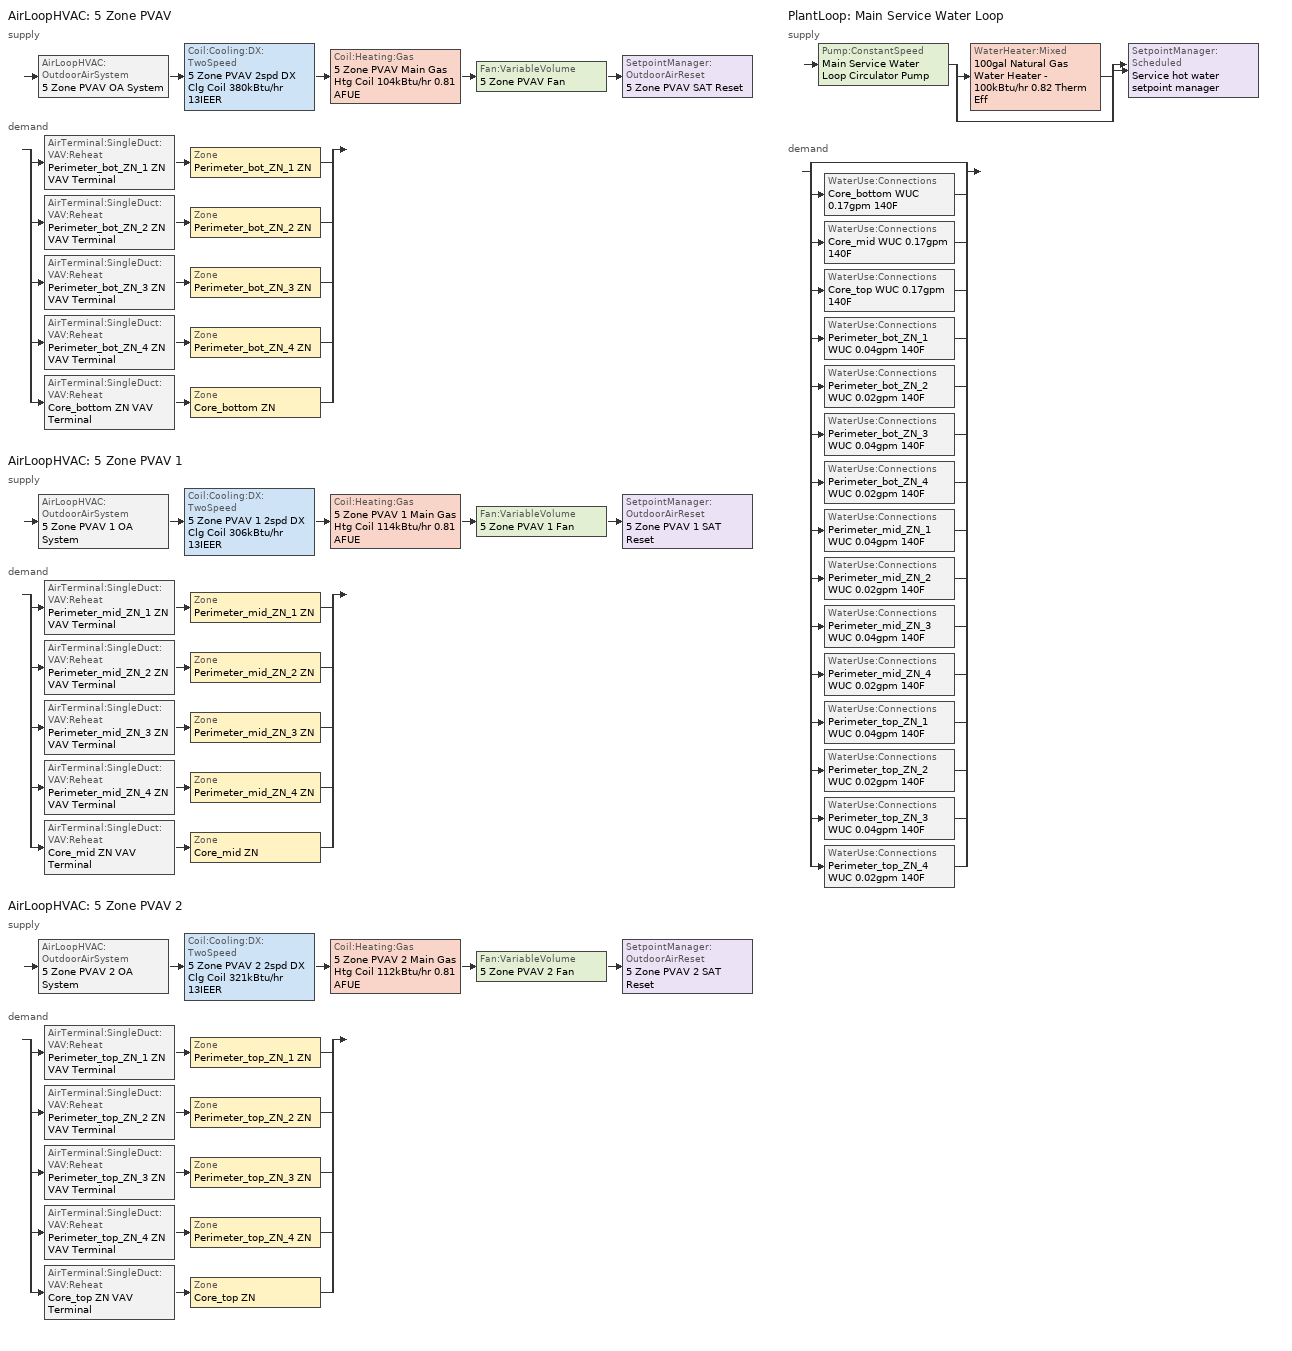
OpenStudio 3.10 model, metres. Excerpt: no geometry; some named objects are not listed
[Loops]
AirLoopHVAC '5 Zone PVAV'
 supply: AirLoopHVAC:OutdoorAirSystem '5 Zone PVAV OA System' > Coil:Cooling:DX:TwoSpeed '5 Zone PVAV 2spd DX Clg Coil 380kBtu/hr 13IEER' > Coil:Heating:Gas '5 Zone PVAV Main Gas Htg Coil 104kBtu/hr 0.81 AFUE' > Fan:VariableVolume '5 Zone PVAV Fan' > SetpointManager:OutdoorAirReset '5 Zone PVAV SAT Reset'
 demand: split
  | AirTerminal:SingleDuct:VAV:Reheat 'Perimeter_bot_ZN_1 ZN VAV Terminal' > Zone 'Perimeter_bot_ZN_1 ZN'
  | AirTerminal:SingleDuct:VAV:Reheat 'Perimeter_bot_ZN_2 ZN VAV Terminal' > Zone 'Perimeter_bot_ZN_2 ZN'
  | AirTerminal:SingleDuct:VAV:Reheat 'Perimeter_bot_ZN_3 ZN VAV Terminal' > Zone 'Perimeter_bot_ZN_3 ZN'
  | AirTerminal:SingleDuct:VAV:Reheat 'Perimeter_bot_ZN_4 ZN VAV Terminal' > Zone 'Perimeter_bot_ZN_4 ZN'
  | AirTerminal:SingleDuct:VAV:Reheat 'Core_bottom ZN VAV Terminal' > Zone 'Core_bottom ZN'
AirLoopHVAC '5 Zone PVAV 1'
 supply: AirLoopHVAC:OutdoorAirSystem '5 Zone PVAV 1 OA System' > Coil:Cooling:DX:TwoSpeed '5 Zone PVAV 1 2spd DX Clg Coil 306kBtu/hr 13IEER' > Coil:Heating:Gas '5 Zone PVAV 1 Main Gas Htg Coil 114kBtu/hr 0.81 AFUE' > Fan:VariableVolume '5 Zone PVAV 1 Fan' > SetpointManager:OutdoorAirReset '5 Zone PVAV 1 SAT Reset'
 demand: split
  | AirTerminal:SingleDuct:VAV:Reheat 'Perimeter_mid_ZN_1 ZN VAV Terminal' > Zone 'Perimeter_mid_ZN_1 ZN'
  | AirTerminal:SingleDuct:VAV:Reheat 'Perimeter_mid_ZN_2 ZN VAV Terminal' > Zone 'Perimeter_mid_ZN_2 ZN'
  | AirTerminal:SingleDuct:VAV:Reheat 'Perimeter_mid_ZN_3 ZN VAV Terminal' > Zone 'Perimeter_mid_ZN_3 ZN'
  | AirTerminal:SingleDuct:VAV:Reheat 'Perimeter_mid_ZN_4 ZN VAV Terminal' > Zone 'Perimeter_mid_ZN_4 ZN'
  | AirTerminal:SingleDuct:VAV:Reheat 'Core_mid ZN VAV Terminal' > Zone 'Core_mid ZN'
AirLoopHVAC '5 Zone PVAV 2'
 supply: AirLoopHVAC:OutdoorAirSystem '5 Zone PVAV 2 OA System' > Coil:Cooling:DX:TwoSpeed '5 Zone PVAV 2 2spd DX Clg Coil 321kBtu/hr 13IEER' > Coil:Heating:Gas '5 Zone PVAV 2 Main Gas Htg Coil 112kBtu/hr 0.81 AFUE' > Fan:VariableVolume '5 Zone PVAV 2 Fan' > SetpointManager:OutdoorAirReset '5 Zone PVAV 2 SAT Reset'
 demand: split
  | AirTerminal:SingleDuct:VAV:Reheat 'Perimeter_top_ZN_1 ZN VAV Terminal' > Zone 'Perimeter_top_ZN_1 ZN'
  | AirTerminal:SingleDuct:VAV:Reheat 'Perimeter_top_ZN_2 ZN VAV Terminal' > Zone 'Perimeter_top_ZN_2 ZN'
  | AirTerminal:SingleDuct:VAV:Reheat 'Perimeter_top_ZN_3 ZN VAV Terminal' > Zone 'Perimeter_top_ZN_3 ZN'
  | AirTerminal:SingleDuct:VAV:Reheat 'Perimeter_top_ZN_4 ZN VAV Terminal' > Zone 'Perimeter_top_ZN_4 ZN'
  | AirTerminal:SingleDuct:VAV:Reheat 'Core_top ZN VAV Terminal' > Zone 'Core_top ZN'
PlantLoop 'Main Service Water Loop'
 supply: Pump:ConstantSpeed 'Main Service Water Loop Circulator Pump' > split
  | WaterHeater:Mixed '100gal Natural Gas Water Heater - 100kBtu/hr 0.82 Therm Eff'
  | bypass
  join > SetpointManager:Scheduled 'Service hot water setpoint manager'
 demand: split
  | bypass
  | WaterUse:Connections 'Core_bottom WUC 0.17gpm 140F'
  | WaterUse:Connections 'Core_mid WUC 0.17gpm 140F'
  | WaterUse:Connections 'Core_top WUC 0.17gpm 140F'
  | WaterUse:Connections 'Perimeter_bot_ZN_1 WUC 0.04gpm 140F'
  | WaterUse:Connections 'Perimeter_bot_ZN_2 WUC 0.02gpm 140F'
  | WaterUse:Connections 'Perimeter_bot_ZN_3 WUC 0.04gpm 140F'
  | WaterUse:Connections 'Perimeter_bot_ZN_4 WUC 0.02gpm 140F'
  | WaterUse:Connections 'Perimeter_mid_ZN_1 WUC 0.04gpm 140F'
  | WaterUse:Connections 'Perimeter_mid_ZN_2 WUC 0.02gpm 140F'
  | WaterUse:Connections 'Perimeter_mid_ZN_3 WUC 0.04gpm 140F'
  | WaterUse:Connections 'Perimeter_mid_ZN_4 WUC 0.02gpm 140F'
  | WaterUse:Connections 'Perimeter_top_ZN_1 WUC 0.04gpm 140F'
  | WaterUse:Connections 'Perimeter_top_ZN_2 WUC 0.02gpm 140F'
  | WaterUse:Connections 'Perimeter_top_ZN_3 WUC 0.04gpm 140F'
  | WaterUse:Connections 'Perimeter_top_ZN_4 WUC 0.02gpm 140F'
[Sizing:Zone] Zone Cooling Design Supply Air Temperature Input Method=SupplyAirTemperature; Zone Cooling Design Supply Air Temperature Difference {deltaC}=11.11; Zone Heating Design Supply Air Temperature Input Method=SupplyAirTemperature; Zone Heating Design Supply Air Temperature Difference {deltaC}=11.11; Zone Cooling Design Supply Air Humidity Ratio {kg-H2O/kg-air}=0.0085; Zone Heating Design Supply Air Humidity Ratio {kg-H2O/kg-air}=0.008; Cooling Design Air Flow Method=DesignDay; Heating Design Air Flow Method=DesignDay; Account for Dedicated Outdoor Air System=No; Dedicated Outdoor Air System Control Strategy=NeutralSupplyAir; Dedicated Outdoor Air Low Setpoint Temperature for Design {C}=autosize; Dedicated Outdoor Air High Setpoint Temperature for Design {C}=autosize; Zone Load Sizing Method=Sensible Load Only No Latent Load; Zone Latent Cooling Design Supply Air Humidity Ratio Input Method=HumidityRatioDifference; Zone Cooling Design Supply Air Humidity Ratio Difference {kgWater/kgDryAir}=0.005; Zone Latent Heating Design Supply Air Humidity Ratio Input Method=HumidityRatioDifference; Zone Humidification Design Supply Air Humidity Ratio Difference {kgWater/kgDryAir}=0.005; Sizing Option=Coincident
Name | Zone Cooling Design Supply Air Temperature {C} | Zone Heating Design Supply Air Temperature {C} | Heating Maximum Air Flow Fraction | Design Minimum Zone Ventilation Efficiency
Core_bottom ZN; Core_mid ZN; Core_top ZN; Perimeter_bot_ZN_1 ZN; Perimeter_bot_ZN_2 ZN; Perimeter_bot_ZN_3 ZN; Perimeter_bot_ZN_4 ZN; Perimeter_mid_ZN_1 ZN; Perimeter_mid_ZN_2 ZN; Perimeter_mid_ZN_3 ZN; Perimeter_mid_ZN_4 ZN; Perimeter_top_ZN_1 ZN; Perimeter_top_ZN_2 ZN; Perimeter_top_ZN_3 ZN; Perimeter_top_ZN_4 ZN | 12.7778 | 50 | 1 | 0.6
FirstFloor_Plenum ZN; MidFloor_Plenum ZN; TopFloor_Plenum ZN | 14 | 40
[Zone equipment]
Core_bottom ZN: Core_bottom ZN VAV Terminal
Core_mid ZN: Core_mid ZN VAV Terminal
Core_top ZN: Core_top ZN VAV Terminal
Perimeter_bot_ZN_1 ZN: Perimeter_bot_ZN_1 ZN VAV Terminal
Perimeter_bot_ZN_2 ZN: Perimeter_bot_ZN_2 ZN VAV Terminal
Perimeter_bot_ZN_3 ZN: Perimeter_bot_ZN_3 ZN VAV Terminal
Perimeter_bot_ZN_4 ZN: Perimeter_bot_ZN_4 ZN VAV Terminal
Perimeter_mid_ZN_1 ZN: Perimeter_mid_ZN_1 ZN VAV Terminal
Perimeter_mid_ZN_2 ZN: Perimeter_mid_ZN_2 ZN VAV Terminal
Perimeter_mid_ZN_3 ZN: Perimeter_mid_ZN_3 ZN VAV Terminal
Perimeter_mid_ZN_4 ZN: Perimeter_mid_ZN_4 ZN VAV Terminal
Perimeter_top_ZN_1 ZN: Perimeter_top_ZN_1 ZN VAV Terminal
Perimeter_top_ZN_2 ZN: Perimeter_top_ZN_2 ZN VAV Terminal
Perimeter_top_ZN_3 ZN: Perimeter_top_ZN_3 ZN VAV Terminal
Perimeter_top_ZN_4 ZN: Perimeter_top_ZN_4 ZN VAV Terminal
[AirLoopHVAC] Availability Schedule=OfficeMedium HVACOperationSchd; Design Supply Air Flow Rate {m3/s}=autosize; Design Return Air Flow Fraction of Supply Air Flow=1
5 Zone PVAV; 5 Zone PVAV 1; 5 Zone PVAV 2
[Sizing:System] Type of Load to Size On=Sensible; Design Outdoor Air Flow Rate {m3/s}=0.956137; Central Heating Maximum System Air Flow Ratio=0.3; Preheat Design Temperature {C}=7.22222; Preheat Design Humidity Ratio {kg-H2O/kg-Air}=0.008; Precool Design Temperature {C}=12.7778; Precool Design Humidity Ratio {kg-H2O/kg-Air}=0.008; Central Cooling Design Supply Air Temperature {C}=12.7778; Central Heating Design Supply Air Temperature {C}=12.7778; Sizing Option=Coincident; 100% Outdoor Air in Cooling=No; 100% Outdoor Air in Heating=No; Central Cooling Design Supply Air Humidity Ratio {kg-H2O/kg-Air}=0.0085; Central Heating Design Supply Air Humidity Ratio {kg-H2O/kg-Air}=0.008; Cooling Design Air Flow Method=DesignDay; Heating Design Air Flow Method=DesignDay; System Outdoor Air Method=ZoneSum; Zone Maximum Outdoor Air Fraction=1; Cooling Supply Air Flow Rate Per Floor Area {m3/s-m2}=0.00996765; Cooling Fraction of Autosized Cooling Supply Air Flow Rate=1; Cooling Supply Air Flow Rate Per Unit Cooling Capacity {m3/s-W}=3.94755e-05; Heating Supply Air Flow Rate Per Floor Area {m3/s-m2}=0.00996765; Heating Fraction of Autosized Heating Supply Air Flow Rate=1; Heating Fraction of Autosized Cooling Supply Air Flow Rate=1; Heating Supply Air Flow Rate Per Unit Heating Capacity {m3/s-W}=3.15882e-05; Cooling Design Capacity Method=CoolingDesignCapacity; Cooling Design Capacity {W}=autosize; Cooling Design Capacity Per Floor Area {W/m2}=234.7; Fraction of Autosized Cooling Design Capacity=1; Heating Design Capacity Method=HeatingDesignCapacity; Heating Design Capacity {W}=autosize; Heating Design Capacity Per Floor Area {W/m2}=157; Fraction of Autosized Heating Design Capacity=1; Central Cooling Capacity Control Method=OnOff; Occupant Diversity=autosize
5 Zone PVAV; 5 Zone PVAV 1; 5 Zone PVAV 2
[Fan:VariableVolume] Availability Schedule=Always On Discrete; Pressure Rise {Pa}=1389.92; Maximum Flow Rate {m3/s}=Autosize; Fan Power Minimum Flow Rate Input Method=Fraction; Fan Power Minimum Flow Fraction=0.25; Fan Power Minimum Air Flow Rate {m3/s}=0; Motor In Airstream Fraction=1; Fan Power Coefficient 1=0.04076; Fan Power Coefficient 2=0.0881; Fan Power Coefficient 3=-0.0729; Fan Power Coefficient 4=0.9437; Fan Power Coefficient 5=0
Name | Fan Total Efficiency | Motor Efficiency
5 Zone PVAV Fan | 0.6045 | 0.93
5 Zone PVAV 1 Fan; 5 Zone PVAV 2 Fan | 0.6006 | 0.924
[Coil:Heating:Gas] Availability Schedule=Always On Discrete; Gas Burner Efficiency=0.81; Nominal Capacity {W}=AutoSize; On Cycle Parasitic Electric Load {W}=0; Off Cycle Parasitic Gas Load {W}=0
5 Zone PVAV Main Gas Htg Coil 104kBtu/hr 0.81 AFUE; 5 Zone PVAV 1 Main Gas Htg Coil 114kBtu/hr 0.81 AFUE; 5 Zone PVAV 2 Main Gas Htg Coil 112kBtu/hr 0.81 AFUE
[Coil:Cooling:DX:TwoSpeed] Availability Schedule=Always On Discrete; Rated High Speed Total Cooling Capacity {W}=Autosize; Rated High Speed Sensible Heat Ratio=Autosize; Rated High Speed COP {W/W}=3.59497; Rated High Speed Air Flow Rate {m3/s}=Autosize; Rated High Speed Evaporator Fan Power Per Volume Flow Rate 2017 {W/(m3/s)}=773.3; Rated High Speed Evaporator Fan Power Per Volume Flow Rate 2023 {W/(m3/s)}=934.4; Unit Internal Static Air Pressure {Pa}=773.3; Total Cooling Capacity Function of Temperature Curve=CoilClgDXQRatio_fTwbToadbSI; Total Cooling Capacity Function of Flow Fraction Curve=CoilClgDXSnglQRatio_fCFMRatio; Energy Input Ratio Function of Temperature Curve=CoilClgDXEIRRatio_fTwbToadbSI; Energy Input Ratio Function of Flow Fraction Curve=CoilClgDXSnglEIRRatio_fCFMRatio; Part Load Fraction Correlation Curve=CoilClgDXEIRRatio_fQFrac; Rated Low Speed Total Cooling Capacity {W}=Autosize; Rated Low Speed Sensible Heat Ratio=0.69; Rated Low Speed COP {W/W}=3.59497; Rated Low Speed Air Flow Rate {m3/s}=Autosize; Rated Low Speed Evaporator Fan Power Per Volume Flow Rate 2017 {W/(m3/s)}=773.3; Rated Low Speed Evaporator Fan Power Per Volume Flow Rate 2023 {W/(m3/s)}=934.4; Low Speed Total Cooling Capacity Function of Temperature Curve=CoilClgDXQRatio_fTwbToadbSI; Low Speed Energy Input Ratio Function of Temperature Curve=CoilClgDXEIRRatio_fTwbToadbSI; Condenser Type=AirCooled; Minimum Outdoor Dry-Bulb Temperature for Compressor Operation {C}=-25; High Speed Evaporative Condenser Effectiveness=0.9; High Speed Evaporative Condenser Air Flow Rate {m3/s}=Autosize; High Speed Evaporative Condenser Pump Rated Power Consumption {W}=Autosize; Low Speed Evaporative Condenser Effectiveness=0.9; Low Speed Evaporative Condenser Air Flow Rate {m3/s}=Autosize; Low Speed Evaporative Condenser Pump Rated Power Consumption {W}=Autosize; Basin Heater Capacity {W/K}=0; Basin Heater Setpoint Temperature {C}=2
5 Zone PVAV 2spd DX Clg Coil 380kBtu/hr 13IEER; 5 Zone PVAV 1 2spd DX Clg Coil 306kBtu/hr 13IEER; 5 Zone PVAV 2 2spd DX Clg Coil 321kBtu/hr 13IEER
[Controller:OutdoorAir] Minimum Outdoor Air Flow Rate {m3/s}=0; Maximum Outdoor Air Flow Rate {m3/s}=Autosize; Economizer Control Type=DifferentialEnthalpy; Economizer Control Action Type=ModulateFlow; Lockout Type=LockoutWithHeating; Minimum Limit Type=FixedMinimum; Minimum Outdoor Air Schedule=OfficeMedium MinOA_MotorizedDamper_Sched; High Humidity Control=No; High Humidity Outdoor Air Flow Ratio=1; Control High Indoor Humidity Based on Outdoor Humidity Ratio=Yes; Heat Recovery Bypass Control Type=BypassWhenWithinEconomizerLimits; Economizer Operation Staging=InterlockedWithMechanicalCooling
Name | Maximum Fraction of Outdoor Air Schedule | Controller Mechanical Ventilation
5 Zone PVAV OA Controller | 5 Zone PVAV_MAX_OA_FRAC | 5 Zone PVAV Mechanical Ventilation Controller
5 Zone PVAV 1 OA Controller | 5 Zone PVAV 1_MAX_OA_FRAC | 5 Zone PVAV 1 Mechanical Ventilation Controller
5 Zone PVAV 2 OA Controller | 5 Zone PVAV 2_MAX_OA_FRAC | 5 Zone PVAV 2 Mechanical Ventilation Controller
[Controller:MechanicalVentilation] Availability Schedule=Always On Discrete; System Outdoor Air Method=Standard62.1VentilationRateProcedureWithLimit
5 Zone PVAV Mechanical Ventilation Controller; 5 Zone PVAV 1 Mechanical Ventilation Controller; 5 Zone PVAV 2 Mechanical Ventilation Controller
[AirLoopHVAC:OutdoorAirSystem]
Name | Controller
5 Zone PVAV OA System | 5 Zone PVAV OA Controller
5 Zone PVAV 1 OA System | 5 Zone PVAV 1 OA Controller
5 Zone PVAV 2 OA System | 5 Zone PVAV 2 OA Controller
[AvailabilityManager:NightCycle] Applicability Schedule=Always On Discrete; Control Type=CycleOnAny; Thermostat Tolerance {deltaC}=1; Cycling Run Time {s}=1800
Availability Manager Night Cycle 1; Availability Manager Night Cycle 2; Availability Manager Night Cycle 3
[Coil:Heating:Electric] Availability Schedule=Always On Discrete; Efficiency=1
Perimeter_bot_ZN_1 ZN Electric Reheat Coil; Perimeter_bot_ZN_2 ZN Electric Reheat Coil; Perimeter_bot_ZN_3 ZN Electric Reheat Coil; Perimeter_bot_ZN_4 ZN Electric Reheat Coil; Core_bottom ZN Electric Reheat Coil; Perimeter_mid_ZN_1 ZN Electric Reheat Coil; Perimeter_mid_ZN_2 ZN Electric Reheat Coil; Perimeter_mid_ZN_3 ZN Electric Reheat Coil; Perimeter_mid_ZN_4 ZN Electric Reheat Coil; Core_mid ZN Electric Reheat Coil; Perimeter_top_ZN_1 ZN Electric Reheat Coil; Perimeter_top_ZN_2 ZN Electric Reheat Coil; Perimeter_top_ZN_3 ZN Electric Reheat Coil; Perimeter_top_ZN_4 ZN Electric Reheat Coil; Core_top ZN Electric Reheat Coil
[AirTerminal:SingleDuct:VAV:Reheat] Availability Schedule=Always On Discrete; Maximum Air Flow Rate {m3/s}=AutoSize; Zone Minimum Air Flow Input Method=Scheduled; Constant Minimum Air Flow Fraction=0; Fixed Minimum Air Flow Rate {m3/s}=0; Maximum Hot Water or Steam Flow Rate {m3/s}=AutoSize; Minimum Hot Water or Steam Flow Rate {m3/s}=0; Convergence Tolerance=0.001; Damper Heating Action=Normal; Maximum Flow per Zone Floor Area During Reheat {m3/s-m2}=AutoSize; Maximum Flow Fraction During Reheat=AutoSize; Maximum Reheat Air Temperature {C}=50; Control For Outdoor Air=No
Name | Minimum Air Flow Fraction Schedule | Reheat Coil
Perimeter_bot_ZN_1 ZN VAV Terminal | Perimeter_bot_ZN_1 ZN VAV Terminal - MDP - adjusted | Perimeter_bot_ZN_1 ZN Electric Reheat Coil
Perimeter_bot_ZN_2 ZN VAV Terminal | Perimeter_bot_ZN_2 ZN VAV Terminal - MDP - adjusted | Perimeter_bot_ZN_2 ZN Electric Reheat Coil
Perimeter_bot_ZN_3 ZN VAV Terminal | Perimeter_bot_ZN_3 ZN VAV Terminal - MDP - adjusted | Perimeter_bot_ZN_3 ZN Electric Reheat Coil
Perimeter_bot_ZN_4 ZN VAV Terminal | Perimeter_bot_ZN_4 ZN VAV Terminal - MDP - adjusted | Perimeter_bot_ZN_4 ZN Electric Reheat Coil
Core_bottom ZN VAV Terminal | Core_bottom ZN VAV Terminal - MDP - adjusted | Core_bottom ZN Electric Reheat Coil
Perimeter_mid_ZN_1 ZN VAV Terminal | Perimeter_mid_ZN_1 ZN VAV Terminal - MDP - adjusted | Perimeter_mid_ZN_1 ZN Electric Reheat Coil
Perimeter_mid_ZN_2 ZN VAV Terminal | Perimeter_mid_ZN_2 ZN VAV Terminal - MDP - adjusted | Perimeter_mid_ZN_2 ZN Electric Reheat Coil
Perimeter_mid_ZN_3 ZN VAV Terminal | Perimeter_mid_ZN_3 ZN VAV Terminal - MDP - adjusted | Perimeter_mid_ZN_3 ZN Electric Reheat Coil
Perimeter_mid_ZN_4 ZN VAV Terminal | Perimeter_mid_ZN_4 ZN VAV Terminal - MDP - adjusted | Perimeter_mid_ZN_4 ZN Electric Reheat Coil
Core_mid ZN VAV Terminal | Core_mid ZN VAV Terminal - MDP - adjusted | Core_mid ZN Electric Reheat Coil
Perimeter_top_ZN_1 ZN VAV Terminal | Perimeter_top_ZN_1 ZN VAV Terminal - MDP - adjusted | Perimeter_top_ZN_1 ZN Electric Reheat Coil
Perimeter_top_ZN_2 ZN VAV Terminal | Perimeter_top_ZN_2 ZN VAV Terminal - MDP - adjusted | Perimeter_top_ZN_2 ZN Electric Reheat Coil
Perimeter_top_ZN_3 ZN VAV Terminal | Perimeter_top_ZN_3 ZN VAV Terminal - MDP - adjusted | Perimeter_top_ZN_3 ZN Electric Reheat Coil
Perimeter_top_ZN_4 ZN VAV Terminal | Perimeter_top_ZN_4 ZN VAV Terminal - MDP - adjusted | Perimeter_top_ZN_4 ZN Electric Reheat Coil
Core_top ZN VAV Terminal | Core_top ZN VAV Terminal - MDP - adjusted | Core_top ZN Electric Reheat Coil
[AirLoopHVAC:ReturnPlenum]
Name | ThermalZone
Air Loop HVAC Return Plenum 1 | FirstFloor_Plenum ZN
Air Loop HVAC Return Plenum 2 | MidFloor_Plenum ZN
Air Loop HVAC Return Plenum 3 | TopFloor_Plenum ZN
[EnergyManagementSystem:Sensor]
Name | Output Variable or Output Meter | Output Variable or Output Meter Index Key
Facility_Int_LTG | InteriorLights:Electricity
Business_Sensor | Schedule Value | OfficeMedium_BUSINESS_SCH
OAT | Site Outdoor Air Drybulb Temperature | Environment
[EnergyManagementSystem:Program]
Transformer_Load_Prog: SET Wired_LTG = Facility_Int_LTG*0.0281
SET_ems_Core_bottom_Light_EMS_Program: SET ems_Core_bottom_LSr_IP=0.093*ems_Core_bottom_LSr/983.5365718200001; IF (Business_Sensor <= 0) && (ems_Core_bottom_LSr_IP >= 0.02); SET ems_Core_bottom_Light1_Actuator = 0.02*983.5365718200001/0.09290304; ELSE; SET ems_Core_bottom_Light1_Actuator = NULL; ENDIF
SET_ems_Core_mid_Light_EMS_Program: SET ems_Core_mid_LSr_IP=0.093*ems_Core_mid_LSr/983.5365718200001; IF (Business_Sensor <= 0) && (ems_Core_mid_LSr_IP >= 0.02); SET ems_Core_mid_Light1_Actuator = 0.02*983.5365718200001/0.09290304; ELSE; SET ems_Core_mid_Light1_Actuator = NULL; ENDIF
SET_ems_Core_top_Light_EMS_Program: SET ems_Core_top_LSr_IP=0.093*ems_Core_top_LSr/983.5365718200001; IF (Business_Sensor <= 0) && (ems_Core_top_LSr_IP >= 0.02); SET ems_Core_top_Light1_Actuator = 0.02*983.5365718200001/0.09290304; ELSE; SET ems_Core_top_Light1_Actuator = NULL; ENDIF
SET_ems_Perimeter_bot_ZN_1_Light_EMS_Program: SET ems_Perimeter_bot_ZN_1_LSr_IP=0.093*ems_Perimeter_bot_ZN_1_LSr/207.33814098; IF (Business_Sensor <= 0) && (ems_Perimeter_bot_ZN_1_LSr_IP >= 0.02); SET ems_Perimeter_bot_ZN_1_Light1_Actuator = 0.02*207.33814098/0.09290304; ELSE; SET ems_Perimeter_bot_ZN_1_Light1_Actuator = NULL; ENDIF
SET_ems_Perimeter_bot_ZN_2_Light_EMS_Program: SET ems_Perimeter_bot_ZN_2_LSr_IP=0.093*ems_Perimeter_bot_ZN_2_LSr/131.2621941000001; IF (Business_Sensor <= 0) && (ems_Perimeter_bot_ZN_2_LSr_IP >= 0.02); SET ems_Perimeter_bot_ZN_2_Light1_Actuator = 0.02*131.2621941000001/0.09290304; ELSE; SET ems_Perimeter_bot_ZN_2_Light1_Actuator = NULL; ENDIF
SET_ems_Perimeter_bot_ZN_3_Light_EMS_Program: SET ems_Perimeter_bot_ZN_3_LSr_IP=0.093*ems_Perimeter_bot_ZN_3_LSr/207.33814098; IF (Business_Sensor <= 0) && (ems_Perimeter_bot_ZN_3_LSr_IP >= 0.02); SET ems_Perimeter_bot_ZN_3_Light1_Actuator = 0.02*207.33814098/0.09290304; ELSE; SET ems_Perimeter_bot_ZN_3_Light1_Actuator = NULL; ENDIF
SET_ems_Perimeter_bot_ZN_4_Light_EMS_Program: SET ems_Perimeter_bot_ZN_4_LSr_IP=0.093*ems_Perimeter_bot_ZN_4_LSr/131.25358392; IF (Business_Sensor <= 0) && (ems_Perimeter_bot_ZN_4_LSr_IP >= 0.02); SET ems_Perimeter_bot_ZN_4_Light1_Actuator = 0.02*131.25358392/0.09290304; ELSE; SET ems_Perimeter_bot_ZN_4_Light1_Actuator = NULL; ENDIF
SET_ems_Perimeter_mid_ZN_1_Light_EMS_Program: SET ems_Perimeter_mid_ZN_1_LSr_IP=0.093*ems_Perimeter_mid_ZN_1_LSr/207.33814098; IF (Business_Sensor <= 0) && (ems_Perimeter_mid_ZN_1_LSr_IP >= 0.02); SET ems_Perimeter_mid_ZN_1_Light1_Actuator = 0.02*207.33814098/0.09290304; ELSE; SET ems_Perimeter_mid_ZN_1_Light1_Actuator = NULL; ENDIF
SET_ems_Perimeter_mid_ZN_2_Light_EMS_Program: SET ems_Perimeter_mid_ZN_2_LSr_IP=0.093*ems_Perimeter_mid_ZN_2_LSr/131.2621941000001; IF (Business_Sensor <= 0) && (ems_Perimeter_mid_ZN_2_LSr_IP >= 0.02); SET ems_Perimeter_mid_ZN_2_Light1_Actuator = 0.02*131.2621941000001/0.09290304; ELSE; SET ems_Perimeter_mid_ZN_2_Light1_Actuator = NULL; ENDIF
SET_ems_Perimeter_mid_ZN_3_Light_EMS_Program: SET ems_Perimeter_mid_ZN_3_LSr_IP=0.093*ems_Perimeter_mid_ZN_3_LSr/207.33814098; IF (Business_Sensor <= 0) && (ems_Perimeter_mid_ZN_3_LSr_IP >= 0.02); SET ems_Perimeter_mid_ZN_3_Light1_Actuator = 0.02*207.33814098/0.09290304; ELSE; SET ems_Perimeter_mid_ZN_3_Light1_Actuator = NULL; ENDIF
SET_ems_Perimeter_mid_ZN_4_Light_EMS_Program: SET ems_Perimeter_mid_ZN_4_LSr_IP=0.093*ems_Perimeter_mid_ZN_4_LSr/131.25358392; IF (Business_Sensor <= 0) && (ems_Perimeter_mid_ZN_4_LSr_IP >= 0.02); SET ems_Perimeter_mid_ZN_4_Light1_Actuator = 0.02*131.25358392/0.09290304; ELSE; SET ems_Perimeter_mid_ZN_4_Light1_Actuator = NULL; ENDIF
SET_ems_Perimeter_top_ZN_1_Light_EMS_Program: SET ems_Perimeter_top_ZN_1_LSr_IP=0.093*ems_Perimeter_top_ZN_1_LSr/207.33814098; IF (Business_Sensor <= 0) && (ems_Perimeter_top_ZN_1_LSr_IP >= 0.02); SET ems_Perimeter_top_ZN_1_Light1_Actuator = 0.02*207.33814098/0.09290304; ELSE; SET ems_Perimeter_top_ZN_1_Light1_Actuator = NULL; ENDIF
SET_ems_Perimeter_top_ZN_2_Light_EMS_Program: SET ems_Perimeter_top_ZN_2_LSr_IP=0.093*ems_Perimeter_top_ZN_2_LSr/131.2621941000001; IF (Business_Sensor <= 0) && (ems_Perimeter_top_ZN_2_LSr_IP >= 0.02); SET ems_Perimeter_top_ZN_2_Light1_Actuator = 0.02*131.2621941000001/0.09290304; ELSE; SET ems_Perimeter_top_ZN_2_Light1_Actuator = NULL; ENDIF
SET_ems_Perimeter_top_ZN_3_Light_EMS_Program: SET ems_Perimeter_top_ZN_3_LSr_IP=0.093*ems_Perimeter_top_ZN_3_LSr/207.33814098; IF (Business_Sensor <= 0) && (ems_Perimeter_top_ZN_3_LSr_IP >= 0.02); SET ems_Perimeter_top_ZN_3_Light1_Actuator = 0.02*207.33814098/0.09290304; ELSE; SET ems_Perimeter_top_ZN_3_Light1_Actuator = NULL; ENDIF
SET_ems_Perimeter_top_ZN_4_Light_EMS_Program: SET ems_Perimeter_top_ZN_4_LSr_IP=0.093*ems_Perimeter_top_ZN_4_LSr/131.25358392; IF (Business_Sensor <= 0) && (ems_Perimeter_top_ZN_4_LSr_IP >= 0.02); SET ems_Perimeter_top_ZN_4_Light1_Actuator = 0.02*131.25358392/0.09290304; ELSE; SET ems_Perimeter_top_ZN_4_Light1_Actuator = NULL; ENDIF
ems_5_Zone_PVAV_OptimumStartProg0: IF DaylightSavings==0 && DayOfWeek>1 && Hour==5 && OAT<23.9 && OAT>1.7; SET ems_5_Zone_PVAV_ClgSch0 = 29.4; SET ems_5_Zone_PVAV_HtgSch0 = 15.6; ELSEIF DaylightSavings==0 && DayOfWeek==1 && Hour==7 && OAT<23.9 && OAT>1.7; SET ems_5_Zone_PVAV_ClgSch0 = 29.4; SET ems_5_Zone_PVAV_HtgSch0 = 15.6; ELSEIF DaylightSavings==1 && DayOfWeek>1 && Hour==4 && OAT<23.9 && OAT>1.7; SET ems_5_Zone_PVAV_ClgSch0 = 29.4; SET ems_5_Zone_PVAV_HtgSch0 = 15.6; ELSEIF DaylightSavings==1 && DayOfWeek==1 && Hour==6 && OAT<23.9 && OAT>1.7; SET ems_5_Zone_PVAV_ClgSch0 = 29.4; SET ems_5_Zone_PVAV_HtgSch0 = 15.6; ELSE; SET ems_5_Zone_PVAV_ClgSch0 = NULL; SET ems_5_Zone_PVAV_HtgSch0 = NULL; ENDIF
[EnergyManagementSystem:ProgramCallingManager]
Transformer_Load_Prog_Manager: AfterPredictorAfterHVACManagers; Transformer_Load_Prog
SET_ems_Core_bottom_Light_EMS_Program_Manager: AfterPredictorAfterHVACManagers; SET_ems_Core_bottom_Light_EMS_Program
SET_ems_Core_mid_Light_EMS_Program_Manager: AfterPredictorAfterHVACManagers; SET_ems_Core_mid_Light_EMS_Program
SET_ems_Core_top_Light_EMS_Program_Manager: AfterPredictorAfterHVACManagers; SET_ems_Core_top_Light_EMS_Program
SET_ems_Perimeter_bot_ZN_1_Light_EMS_Program_Manager: AfterPredictorAfterHVACManagers; SET_ems_Perimeter_bot_ZN_1_Light_EMS_Program
SET_ems_Perimeter_bot_ZN_2_Light_EMS_Program_Manager: AfterPredictorAfterHVACManagers; SET_ems_Perimeter_bot_ZN_2_Light_EMS_Program
SET_ems_Perimeter_bot_ZN_3_Light_EMS_Program_Manager: AfterPredictorAfterHVACManagers; SET_ems_Perimeter_bot_ZN_3_Light_EMS_Program
SET_ems_Perimeter_bot_ZN_4_Light_EMS_Program_Manager: AfterPredictorAfterHVACManagers; SET_ems_Perimeter_bot_ZN_4_Light_EMS_Program
SET_ems_Perimeter_mid_ZN_1_Light_EMS_Program_Manager: AfterPredictorAfterHVACManagers; SET_ems_Perimeter_mid_ZN_1_Light_EMS_Program
SET_ems_Perimeter_mid_ZN_2_Light_EMS_Program_Manager: AfterPredictorAfterHVACManagers; SET_ems_Perimeter_mid_ZN_2_Light_EMS_Program
SET_ems_Perimeter_mid_ZN_3_Light_EMS_Program_Manager: AfterPredictorAfterHVACManagers; SET_ems_Perimeter_mid_ZN_3_Light_EMS_Program
SET_ems_Perimeter_mid_ZN_4_Light_EMS_Program_Manager: AfterPredictorAfterHVACManagers; SET_ems_Perimeter_mid_ZN_4_Light_EMS_Program
SET_ems_Perimeter_top_ZN_1_Light_EMS_Program_Manager: AfterPredictorAfterHVACManagers; SET_ems_Perimeter_top_ZN_1_Light_EMS_Program
SET_ems_Perimeter_top_ZN_2_Light_EMS_Program_Manager: AfterPredictorAfterHVACManagers; SET_ems_Perimeter_top_ZN_2_Light_EMS_Program
SET_ems_Perimeter_top_ZN_3_Light_EMS_Program_Manager: AfterPredictorAfterHVACManagers; SET_ems_Perimeter_top_ZN_3_Light_EMS_Program
SET_ems_Perimeter_top_ZN_4_Light_EMS_Program_Manager: AfterPredictorAfterHVACManagers; SET_ems_Perimeter_top_ZN_4_Light_EMS_Program
ems_5_Zone_PVAV_OptimumStartCallingManager0: BeginTimestepBeforePredictor; ems_5_Zone_PVAV_OptimumStartProg0
[EnergyManagementSystem:OutputVariable]
Wired_LTG: EMS Variable=Wired_LTG; Type of Data in Variable=Summed; Update Frequency=ZoneTimeStep; Units=J
[ElectricLoadCenter:Transformer]
Transformer_1: Availability Schedule=Always On Discrete; Transformer Usage=PowerInFromGrid; Rated Capacity {VA}=45000; Phase=3; Conductor Material=Aluminum; Full Load Temperature Rise {C}=150; Fraction of Eddy Current Losses=0.1; Performance Input Method=NominalEfficiency; Nameplate Efficiency=0.984; Per Unit Load for Nameplate Efficiency=0.35; Reference Temperature for Nameplate Efficiency {C}=75; Consider Transformer Loss for Utility Cost=Yes; Meter Name 1=Wired_LTG_Electricity; Meter Name 2=Wired_Int_EQUIP
[PlantLoop]
Main Service Water Loop: Glycol Concentration=0; Maximum Loop Temperature {C}=60; Minimum Loop Temperature {C}=10; Plant Loop Volume {m3}=Autocalculate; Load Distribution Scheme=Optimal
[Sizing:Plant]
Main Service Water Loop: Loop Type=Heating; Design Loop Exit Temperature {C}=60; Loop Design Temperature Difference {deltaC}=5; Sizing Option=NonCoincident; Zone Timesteps in Averaging Window=1; Coincident Sizing Factor Mode=None
[SetpointManager:Scheduled]
Service hot water setpoint manager: Control Variable=Temperature; Schedule=Service Water Loop Temp - 140F; Setpoint Node or NodeList=Main Service Water Loop Supply Outlet Node
[Pump:ConstantSpeed]
Main Service Water Loop Circulator Pump: Rated Flow Rate {m3/s}=autosize; Rated Pump Head {Pa}=29891; Rated Power Consumption {W}=autosize; Motor Efficiency=0.865; Fraction of Motor Inefficiencies to Fluid Stream=0; Pump Control Type=Intermittent; Design Power Sizing Method=PowerPerFlowPerPressure; Design Electric Power per Unit Flow Rate {W/(m3/s)}=348701.1; Design Shaft Power per Unit Flow Rate per Unit Head {W-s/m3-Pa}=1.28205
[WaterHeater:Mixed]
100gal Natural Gas Water Heater - 100kBtu/hr 0.82 Therm Eff: Tank Volume {m3}=0.378541; Setpoint Temperature Schedule=Service Water Loop Temp - 140F; Deadband Temperature Difference {deltaC}=2; Maximum Temperature Limit {C}=60; Heater Control Type=Cycle; Heater Maximum Capacity {W}=29307.1; Heater Fuel Type=NaturalGas; Heater Thermal Efficiency=0.82; Off Cycle Parasitic Fuel Consumption Rate {W}=1886.44; Off Cycle Parasitic Fuel Type=NaturalGas; Off Cycle Parasitic Heat Fraction to Tank=0; On Cycle Parasitic Fuel Consumption Rate {W}=1886.44; On Cycle Parasitic Fuel Type=NaturalGas; On Cycle Parasitic Heat Fraction to Tank=0; Ambient Temperature Indicator=ThermalZone; Ambient Temperature Thermal Zone=Core_bottom ZN; Off Cycle Loss Coefficient to Ambient Temperature {W/K}=17.8187; On Cycle Loss Coefficient to Ambient Temperature {W/K}=17.8187; Use Side Effectiveness=1; Source Side Effectiveness=1; Use Side Design Flow Rate {m3/s}=autosize; Source Side Design Flow Rate {m3/s}=autosize; Indirect Water Heating Recovery Time {hr}=1.5; Source Side Flow Control Mode=IndirectHeatPrimarySetpoint
[WaterHeater:Sizing]
100gal Natural Gas Water Heater - 100kBtu/hr 0.82 Therm Eff: Design Mode=PeakDraw; Time Storage Can Meet Peak Draw {hr}=0.538503; Time for Tank Recovery {hr}=0; Nominal Tank Volume for Autosizing Plant Connections {m3}=1
[WaterUse:Equipment:Definition] Target Temperature Schedule=Mixed Water At Faucet Temp - 140F; Sensible Fraction Schedule=Fraction Sensible - 0.2; Latent Fraction Schedule=Fraction Latent - 0.05
Name | Peak Flow Rate {m3/s}
Core_bottom 0.17gpm 140F; Core_mid 0.17gpm 140F; Core_top 0.17gpm 140F | 1.05864e-05
Perimeter_bot_ZN_1 0.04gpm 140F; Perimeter_bot_ZN_3 0.04gpm 140F; Perimeter_mid_ZN_1 0.04gpm 140F; Perimeter_mid_ZN_3 0.04gpm 140F; Perimeter_top_ZN_1 0.04gpm 140F; Perimeter_top_ZN_3 0.04gpm 140F | 2.23171e-06
Perimeter_bot_ZN_2 0.02gpm 140F; Perimeter_mid_ZN_2 0.02gpm 140F; Perimeter_top_ZN_2 0.02gpm 140F | 1.41286e-06
Perimeter_bot_ZN_4 0.02gpm 140F; Perimeter_mid_ZN_4 0.02gpm 140F; Perimeter_top_ZN_4 0.02gpm 140F | 1.41277e-06
[WaterUse:Equipment] Flow Rate Fraction Schedule=OfficeMedium BLDG_SWH_SCH
Name | Water Use Equipment Definition
Core_bottom Service Water Use 0.17gpm 140F | Core_bottom 0.17gpm 140F
Core_mid Service Water Use 0.17gpm 140F | Core_mid 0.17gpm 140F
Core_top Service Water Use 0.17gpm 140F | Core_top 0.17gpm 140F
Perimeter_bot_ZN_1 Service Water Use 0.04gpm 140F | Perimeter_bot_ZN_1 0.04gpm 140F
Perimeter_bot_ZN_2 Service Water Use 0.02gpm 140F | Perimeter_bot_ZN_2 0.02gpm 140F
Perimeter_bot_ZN_3 Service Water Use 0.04gpm 140F | Perimeter_bot_ZN_3 0.04gpm 140F
Perimeter_bot_ZN_4 Service Water Use 0.02gpm 140F | Perimeter_bot_ZN_4 0.02gpm 140F
Perimeter_mid_ZN_1 Service Water Use 0.04gpm 140F | Perimeter_mid_ZN_1 0.04gpm 140F
Perimeter_mid_ZN_2 Service Water Use 0.02gpm 140F | Perimeter_mid_ZN_2 0.02gpm 140F
Perimeter_mid_ZN_3 Service Water Use 0.04gpm 140F | Perimeter_mid_ZN_3 0.04gpm 140F
Perimeter_mid_ZN_4 Service Water Use 0.02gpm 140F | Perimeter_mid_ZN_4 0.02gpm 140F
Perimeter_top_ZN_1 Service Water Use 0.04gpm 140F | Perimeter_top_ZN_1 0.04gpm 140F
Perimeter_top_ZN_2 Service Water Use 0.02gpm 140F | Perimeter_top_ZN_2 0.02gpm 140F
Perimeter_top_ZN_3 Service Water Use 0.04gpm 140F | Perimeter_top_ZN_3 0.04gpm 140F
Perimeter_top_ZN_4 Service Water Use 0.02gpm 140F | Perimeter_top_ZN_4 0.02gpm 140F
[WaterUse:Connections] Drain Water Heat Exchanger Type=None; Drain Water Heat Exchanger Destination=Plant
Name | Water Use Equipment Name 1
Core_bottom WUC 0.17gpm 140F | Core_bottom Service Water Use 0.17gpm 140F
Core_mid WUC 0.17gpm 140F | Core_mid Service Water Use 0.17gpm 140F
Core_top WUC 0.17gpm 140F | Core_top Service Water Use 0.17gpm 140F
Perimeter_bot_ZN_1 WUC 0.04gpm 140F | Perimeter_bot_ZN_1 Service Water Use 0.04gpm 140F
Perimeter_bot_ZN_2 WUC 0.02gpm 140F | Perimeter_bot_ZN_2 Service Water Use 0.02gpm 140F
Perimeter_bot_ZN_3 WUC 0.04gpm 140F | Perimeter_bot_ZN_3 Service Water Use 0.04gpm 140F
Perimeter_bot_ZN_4 WUC 0.02gpm 140F | Perimeter_bot_ZN_4 Service Water Use 0.02gpm 140F
Perimeter_mid_ZN_1 WUC 0.04gpm 140F | Perimeter_mid_ZN_1 Service Water Use 0.04gpm 140F
Perimeter_mid_ZN_2 WUC 0.02gpm 140F | Perimeter_mid_ZN_2 Service Water Use 0.02gpm 140F
Perimeter_mid_ZN_3 WUC 0.04gpm 140F | Perimeter_mid_ZN_3 Service Water Use 0.04gpm 140F
Perimeter_mid_ZN_4 WUC 0.02gpm 140F | Perimeter_mid_ZN_4 Service Water Use 0.02gpm 140F
Perimeter_top_ZN_1 WUC 0.04gpm 140F | Perimeter_top_ZN_1 Service Water Use 0.04gpm 140F
Perimeter_top_ZN_2 WUC 0.02gpm 140F | Perimeter_top_ZN_2 Service Water Use 0.02gpm 140F
Perimeter_top_ZN_3 WUC 0.04gpm 140F | Perimeter_top_ZN_3 Service Water Use 0.04gpm 140F
Perimeter_top_ZN_4 WUC 0.02gpm 140F | Perimeter_top_ZN_4 Service Water Use 0.02gpm 140F
[EnergyManagementSystem:Actuator]
Name | Actuated Component | Actuated Component Type | Actuated Component Control Type
ems_Core_bottom_Light1_Actuator | Core_bottom-Office WholeBuilding - Md Office Lights | Lights | Electricity Rate
ems_Core_mid_Light1_Actuator | Core_mid-Office WholeBuilding - Md Office Lights | Lights | Electricity Rate
ems_Core_top_Light1_Actuator | Core_top-Office WholeBuilding - Md Office Lights | Lights | Electricity Rate
ems_Perimeter_bot_ZN_1_Light1_Actuator | Perimeter_bot_ZN_1-Office WholeBuilding - Md Office Lights | Lights | Electricity Rate
ems_Perimeter_bot_ZN_2_Light1_Actuator | Perimeter_bot_ZN_2-Office WholeBuilding - Md Office Lights | Lights | Electricity Rate
ems_Perimeter_bot_ZN_3_Light1_Actuator | Perimeter_bot_ZN_3-Office WholeBuilding - Md Office Lights | Lights | Electricity Rate
ems_Perimeter_bot_ZN_4_Light1_Actuator | Perimeter_bot_ZN_4-Office WholeBuilding - Md Office Lights | Lights | Electricity Rate
ems_Perimeter_mid_ZN_1_Light1_Actuator | Perimeter_mid_ZN_1-Office WholeBuilding - Md Office Lights | Lights | Electricity Rate
ems_Perimeter_mid_ZN_2_Light1_Actuator | Perimeter_mid_ZN_2-Office WholeBuilding - Md Office Lights | Lights | Electricity Rate
ems_Perimeter_mid_ZN_3_Light1_Actuator | Perimeter_mid_ZN_3-Office WholeBuilding - Md Office Lights | Lights | Electricity Rate
ems_Perimeter_mid_ZN_4_Light1_Actuator | Perimeter_mid_ZN_4-Office WholeBuilding - Md Office Lights | Lights | Electricity Rate
ems_Perimeter_top_ZN_1_Light1_Actuator | Perimeter_top_ZN_1-Office WholeBuilding - Md Office Lights | Lights | Electricity Rate
ems_Perimeter_top_ZN_2_Light1_Actuator | Perimeter_top_ZN_2-Office WholeBuilding - Md Office Lights | Lights | Electricity Rate
ems_Perimeter_top_ZN_3_Light1_Actuator | Perimeter_top_ZN_3-Office WholeBuilding - Md Office Lights | Lights | Electricity Rate
ems_Perimeter_top_ZN_4_Light1_Actuator | Perimeter_top_ZN_4-Office WholeBuilding - Md Office Lights | Lights | Electricity Rate
ems_5_Zone_PVAV_HtgSch0 | OfficeMedium HTGSETP_SCH_YES_OPTIMUM - occupant standby mode | Schedule:Year | Schedule Value
ems_5_Zone_PVAV_ClgSch0 | OfficeMedium CLGSETP_SCH_YES_OPTIMUM - occupant standby mode | Schedule:Year | Schedule Value
[SetpointManager:OutdoorAirReset] Control Variable=Temperature; Setpoint at Outdoor Low Temperature {C}=15.5556; Outdoor Low Temperature {C}=10; Setpoint at Outdoor High Temperature {C}=12.7778; Outdoor High Temperature {C}=21.1111
Name | Setpoint Node or NodeList
5 Zone PVAV SAT Reset | 5 Zone PVAV Supply Outlet Node
5 Zone PVAV 1 SAT Reset | 5 Zone PVAV 1 Supply Outlet Node
5 Zone PVAV 2 SAT Reset | 5 Zone PVAV 2 Supply Outlet Node
[Schedule:Constant] Value=1
Always On Discrete; 5 Zone PVAV_MAX_OA_FRAC; 5 Zone PVAV 1_MAX_OA_FRAC; 5 Zone PVAV 2_MAX_OA_FRAC
[Schedule:Ruleset]
Name | Default Day Schedule | Summer Design Day Schedule | Winter Design Day Schedule
OfficeMedium HTGSETP_SCH_YES_OPTIMUM - occupant standby mode | OfficeMedium HTGSETP_SCH_YES_OPTIMUM Default 1 | OfficeMedium HTGSETP_SCH_YES_OPTIMUM Summer Design Day 1 | OfficeMedium HTGSETP_SCH_YES_OPTIMUM Winter Design Day 1
OfficeMedium CLGSETP_SCH_YES_OPTIMUM - occupant standby mode | OfficeMedium CLGSETP_SCH_YES_OPTIMUM Default 1 | OfficeMedium CLGSETP_SCH_YES_OPTIMUM Summer Design Day 1 | OfficeMedium CLGSETP_SCH_YES_OPTIMUM Winter Design Day 1
OfficeMedium HVACOperationSchd | OfficeMedium HVACOperationSchd Default | OfficeMedium HVACOperationSchd Summer Design Day | OfficeMedium HVACOperationSchd Winter Design Day
OfficeMedium MinOA_MotorizedDamper_Sched | OfficeMedium MinOA_MotorizedDamper_Sched Default | OfficeMedium MinOA_MotorizedDamper_Sched Summer Design Day | OfficeMedium MinOA_MotorizedDamper_Sched Winter Design Day
Service Water Loop Temp - 140F | Service Water Loop Temp - 140F Default
OfficeMedium BLDG_SWH_SCH | OfficeMedium BLDG_SWH_SCH Default | OfficeMedium BLDG_SWH_SCH Summer Design Day | OfficeMedium BLDG_SWH_SCH Winter Design Day
Fraction Sensible - 0.2 | Fraction Sensible - 0.2 Default
Fraction Latent - 0.05 | Fraction Latent - 0.05 Default
Mixed Water At Faucet Temp - 140F | Mixed Water At Faucet Temp - 140F Default
OfficeMedium_BUSINESS_SCH | OfficeMedium_BUSINESS_SCH Default | OfficeMedium_BUSINESS_SCH Summer Design Day | OfficeMedium_BUSINESS_SCH Winter Design Day
Core_bottom ZN VAV Terminal - MDP - adjusted | Core_bottom ZN VAV Terminal - MDP Default 1
Perimeter_bot_ZN_1 ZN VAV Terminal - MDP - adjusted | Perimeter_bot_ZN_1 ZN VAV Terminal - MDP Default 1
Perimeter_bot_ZN_2 ZN VAV Terminal - MDP - adjusted | Perimeter_bot_ZN_2 ZN VAV Terminal - MDP Default 1
Perimeter_bot_ZN_3 ZN VAV Terminal - MDP - adjusted | Perimeter_bot_ZN_3 ZN VAV Terminal - MDP Default 1
Perimeter_bot_ZN_4 ZN VAV Terminal - MDP - adjusted | Perimeter_bot_ZN_4 ZN VAV Terminal - MDP Default 1
Core_mid ZN VAV Terminal - MDP - adjusted | Core_mid ZN VAV Terminal - MDP Default 1
Perimeter_mid_ZN_1 ZN VAV Terminal - MDP - adjusted | Perimeter_mid_ZN_1 ZN VAV Terminal - MDP Default 1
Perimeter_mid_ZN_2 ZN VAV Terminal - MDP - adjusted | Perimeter_mid_ZN_2 ZN VAV Terminal - MDP Default 1
Perimeter_mid_ZN_3 ZN VAV Terminal - MDP - adjusted | Perimeter_mid_ZN_3 ZN VAV Terminal - MDP Default 1
Perimeter_mid_ZN_4 ZN VAV Terminal - MDP - adjusted | Perimeter_mid_ZN_4 ZN VAV Terminal - MDP Default 1
Core_top ZN VAV Terminal - MDP - adjusted | Core_top ZN VAV Terminal - MDP Default 1
Perimeter_top_ZN_1 ZN VAV Terminal - MDP - adjusted | Perimeter_top_ZN_1 ZN VAV Terminal - MDP Default 1
Perimeter_top_ZN_2 ZN VAV Terminal - MDP - adjusted | Perimeter_top_ZN_2 ZN VAV Terminal - MDP Default 1
Perimeter_top_ZN_3 ZN VAV Terminal - MDP - adjusted | Perimeter_top_ZN_3 ZN VAV Terminal - MDP Default 1
Perimeter_top_ZN_4 ZN VAV Terminal - MDP - adjusted | Perimeter_top_ZN_4 ZN VAV Terminal - MDP Default 1
[Schedule:Day]
OfficeMedium HTGSETP_SCH_YES_OPTIMUM Default 1: No, 12, 0, 15.6, 13, 0, 15.0444, 24, 0, 15.6
OfficeMedium HTGSETP_SCH_YES_OPTIMUM Summer Design Day 1: No, 24, 0, 15.6
OfficeMedium HTGSETP_SCH_YES_OPTIMUM Winter Design Day 1: No, 5, 0, 15.6, 6, 0, 17.6, 7, 0, 19.6, 22, 0, 21, 24, 0, 15.6
OfficeMedium HTGSETP_SCH_YES_OPTIMUM Wkdy Day 1: No, 5, 0, 15.6, 6, 0, 17.8, 7, 0, 20, 12, 0, 21, 13, 0, 20.4444, 22, 0, 21, 24, 0, 15.6
OfficeMedium HTGSETP_SCH_YES_OPTIMUM Sat Day 1: No, 5, 0, 15.6, 6, 0, 17.8, 7, 0, 20, 12, 0, 21, 13, 0, 20.4444, 17, 0, 21, 24, 0, 15.6
OfficeMedium CLGSETP_SCH_YES_OPTIMUM Default 1: No, 12, 0, 26.7, 13, 0, 27.2556, 24, 0, 26.7
OfficeMedium CLGSETP_SCH_YES_OPTIMUM Summer Design Day 1: No, 5, 0, 26.7, 6, 0, 25.7, 7, 0, 25, 22, 0, 24, 24, 0, 26.7
OfficeMedium CLGSETP_SCH_YES_OPTIMUM Winter Design Day 1: No, 24, 0, 26.7
OfficeMedium CLGSETP_SCH_YES_OPTIMUM Wkdy Day 1: No, 5, 0, 26.7, 6, 0, 25.6, 7, 0, 25, 12, 0, 24, 13, 0, 24.5556, 22, 0, 24, 24, 0, 26.7
OfficeMedium CLGSETP_SCH_YES_OPTIMUM Sat Day 1: No, 5, 0, 26.7, 6, 0, 25.7, 7, 0, 25, 12, 0, 24, 13, 0, 24.5556, 17, 0, 24, 24, 0, 26.7
OfficeMedium HVACOperationSchd Default; OfficeMedium MinOA_MotorizedDamper_Sched Default; OfficeMedium_BUSINESS_SCH Winter Design Day: No, 24, 0, 0
OfficeMedium HVACOperationSchd Summer Design Day; OfficeMedium HVACOperationSchd SmrDsn|Wkdy Day; OfficeMedium_BUSINESS_SCH Wkdy Day: No, 6, 0, 0, 22, 0, 1, 24, 0, 0
OfficeMedium HVACOperationSchd Winter Design Day; OfficeMedium HVACOperationSchd WntrDsn|Sat Day: No, 6, 0, 0, 18, 0, 1, 24, 0, 0
OfficeMedium MinOA_MotorizedDamper_Sched Summer Design Day; OfficeMedium MinOA_MotorizedDamper_Sched SmrDsn|Wkdy Day: No, 7, 0, 0, 22, 0, 1, 24, 0, 0
OfficeMedium MinOA_MotorizedDamper_Sched Winter Design Day; OfficeMedium MinOA_MotorizedDamper_Sched WntrDsn|Sat Day: No, 7, 0, 0, 18, 0, 1, 24, 0, 0
Service Water Loop Temp - 140F Default; Mixed Water At Faucet Temp - 140F Default: 24, 0, 60
OfficeMedium BLDG_SWH_SCH Default: No, 6, 0, 0, 11, 0, 0.04, 13, 0, 0.06, 14, 0, 0.09, 15, 0, 0.06, 18, 0, 0.04, 24, 0, 0
OfficeMedium BLDG_SWH_SCH Summer Design Day; OfficeMedium BLDG_SWH_SCH SmrDsn|Wkdy Day: No, 6, 0, 0, 7, 0, 0.07, 8, 0, 0.19, 9, 0, 0.35, 10, 0, 0.38, 11, 0, 0.39, 12, 0, 0.47, 13, 0, 0.57, 14, 0, 0.54, 15, 0, 0.34, 16, 0, 0.33, 17, 0, 0.44, 18, 0, 0.26, 19, 0, 0.21, 20, 0, 0.15, 21, 0, 0.17, 22, 0, 0.08, 24, 0, 0.05
OfficeMedium BLDG_SWH_SCH Winter Design Day; OfficeMedium BLDG_SWH_SCH WntrDsn|Sat Day: No, 6, 0, 0, 7, 0, 0.07, 8, 0, 0.11, 9, 0, 0.15, 10, 0, 0.21, 11, 0, 0.19, 12, 0, 0.23, 13, 0, 0.2, 14, 0, 0.19, 15, 0, 0.15, 16, 0, 0.13, 17, 0, 0.14, 19, 0, 0.07, 24, 0, 0
Fraction Sensible - 0.2 Default: 24, 0, 0.2
Fraction Latent - 0.05 Default: 24, 0, 0.05
OfficeMedium_BUSINESS_SCH Default: No, 6, 0, 0, 17, 0, 1, 24, 0, 0
OfficeMedium_BUSINESS_SCH Summer Design Day: No, 24, 0, 1
Core_bottom ZN VAV Terminal - MDP Default 1: 12, 0, 0.182, 13, 0, 0.1, 24, 0, 0.182
Perimeter_bot_ZN_1 ZN VAV Terminal - MDP Default 1: 12, 0, 0.179, 13, 0, 0.1, 24, 0, 0.179
Perimeter_bot_ZN_2 ZN VAV Terminal - MDP Default 1: 12, 0, 0.137, 13, 0, 0.1, 24, 0, 0.137
Perimeter_bot_ZN_3 ZN VAV Terminal - MDP Default 1: 12, 0, 0.244, 13, 0, 0.1, 24, 0, 0.244
Perimeter_bot_ZN_4 ZN VAV Terminal - MDP Default 1: 12, 0, 0.134, 13, 0, 0.1, 24, 0, 0.134
Core_mid ZN VAV Terminal - MDP Default 1: 12, 0, 0.315, 13, 0, 0.1, 24, 0, 0.315
Perimeter_mid_ZN_1 ZN VAV Terminal - MDP Default 1: 12, 0, 0.163, 13, 0, 0.1, 24, 0, 0.163
Perimeter_mid_ZN_2 ZN VAV Terminal - MDP Default 1: 12, 0, 0.118, 13, 0, 0.1, 24, 0, 0.118
Perimeter_mid_ZN_3 ZN VAV Terminal - MDP Default 1: 12, 0, 0.23, 13, 0, 0.1, 24, 0, 0.23
Perimeter_mid_ZN_4 ZN VAV Terminal - MDP Default 1: 12, 0, 0.116, 13, 0, 0.1, 24, 0, 0.116
Core_top ZN VAV Terminal - MDP Default 1: 12, 0, 0.31, 13, 0, 0.1, 24, 0, 0.31
Perimeter_top_ZN_1 ZN VAV Terminal - MDP Default 1: 12, 0, 0.158, 13, 0, 0.1, 24, 0, 0.158
Perimeter_top_ZN_2 ZN VAV Terminal - MDP Default 1: 12, 0, 0.117, 13, 0, 0.1, 24, 0, 0.117
Perimeter_top_ZN_3 ZN VAV Terminal - MDP Default 1: 12, 0, 0.217, 13, 0, 0.1, 24, 0, 0.217
Perimeter_top_ZN_4 ZN VAV Terminal - MDP Default 1: 12, 0, 0.113, 13, 0, 0.1, 24, 0, 0.113
[Schedule:Rule] Date Specification Type=DateRange; Start Month=1; Start Day=1; End Month=12; End Day=31
Name | Schedule Ruleset | Rule Order | Day Schedule | Apply Monday | Apply Tuesday | Apply Wednesday | Apply Thursday | Apply Friday | Apply Saturday
Schedule Rule 14 | OfficeMedium HTGSETP_SCH_YES_OPTIMUM - occupant standby mode | 0 | OfficeMedium HTGSETP_SCH_YES_OPTIMUM Wkdy Day 1 | Yes | Yes | Yes | Yes | Yes
Schedule Rule 15 | OfficeMedium HTGSETP_SCH_YES_OPTIMUM - occupant standby mode | 1 | OfficeMedium HTGSETP_SCH_YES_OPTIMUM Sat Day 1 |  |  |  |  |  | Yes
Schedule Rule 16 | OfficeMedium CLGSETP_SCH_YES_OPTIMUM - occupant standby mode | 0 | OfficeMedium CLGSETP_SCH_YES_OPTIMUM Wkdy Day 1 | Yes | Yes | Yes | Yes | Yes
Schedule Rule 17 | OfficeMedium CLGSETP_SCH_YES_OPTIMUM - occupant standby mode | 1 | OfficeMedium CLGSETP_SCH_YES_OPTIMUM Sat Day 1 |  |  |  |  |  | Yes
Schedule Rule 18 | OfficeMedium HVACOperationSchd | 1 | OfficeMedium HVACOperationSchd SmrDsn|Wkdy Day | Yes | Yes | Yes | Yes | Yes
Schedule Rule 19 | OfficeMedium HVACOperationSchd | 0 | OfficeMedium HVACOperationSchd WntrDsn|Sat Day |  |  |  |  |  | Yes
Schedule Rule 20 | OfficeMedium MinOA_MotorizedDamper_Sched | 1 | OfficeMedium MinOA_MotorizedDamper_Sched SmrDsn|Wkdy Day | Yes | Yes | Yes | Yes | Yes
Schedule Rule 21 | OfficeMedium MinOA_MotorizedDamper_Sched | 0 | OfficeMedium MinOA_MotorizedDamper_Sched WntrDsn|Sat Day |  |  |  |  |  | Yes
Schedule Rule 28 | OfficeMedium BLDG_SWH_SCH | 1 | OfficeMedium BLDG_SWH_SCH SmrDsn|Wkdy Day | Yes | Yes | Yes | Yes | Yes
Schedule Rule 29 | OfficeMedium BLDG_SWH_SCH | 0 | OfficeMedium BLDG_SWH_SCH WntrDsn|Sat Day |  |  |  |  |  | Yes
Schedule Rule 30 | OfficeMedium_BUSINESS_SCH | 0 | OfficeMedium_BUSINESS_SCH Wkdy Day | Yes | Yes | Yes | Yes | Yes
[Curve:Biquadratic] Minimum Value of x=13.89; Maximum Value of x=25; Minimum Value of y=23.89; Maximum Value of y=46.11; Minimum Curve Output=0.77
Name | Coefficient1 Constant | Coefficient2 x | Coefficient3 x**2 | Coefficient4 y | Coefficient5 y**2 | Coefficient6 x*y | Maximum Curve Output
CoilClgDXQRatio_fTwbToadbSI | 0.86779 | 0.014245 | 0.000554 | -0.007569 | 3.2e-05 | -0.000191 | 1.29
CoilClgDXEIRRatio_fTwbToadbSI | 0.116709 | 0.028458 | -0.000411 | 0.021422 | 0.000162 | -0.00068 | 1.33
[Curve:Quadratic]
Name | Coefficient1 Constant | Coefficient2 x | Coefficient3 x**2 | Minimum Value of x | Maximum Value of x
CoilClgDXSnglQRatio_fCFMRatio | 0.8 | 0.2 | 0 | 0.5 | 1.5
CoilClgDXSnglEIRRatio_fCFMRatio | 1.156 | -0.1816 | 0.0256 | 0 | 1
[Curve:Cubic]
CoilClgDXEIRRatio_fQFrac: Coefficient1 Constant=0; Coefficient2 x=5.1091; Coefficient3 x**2=-8.5515; Coefficient4 x**3=4.4744; Minimum Value of x=0.7; Maximum Value of x=1
